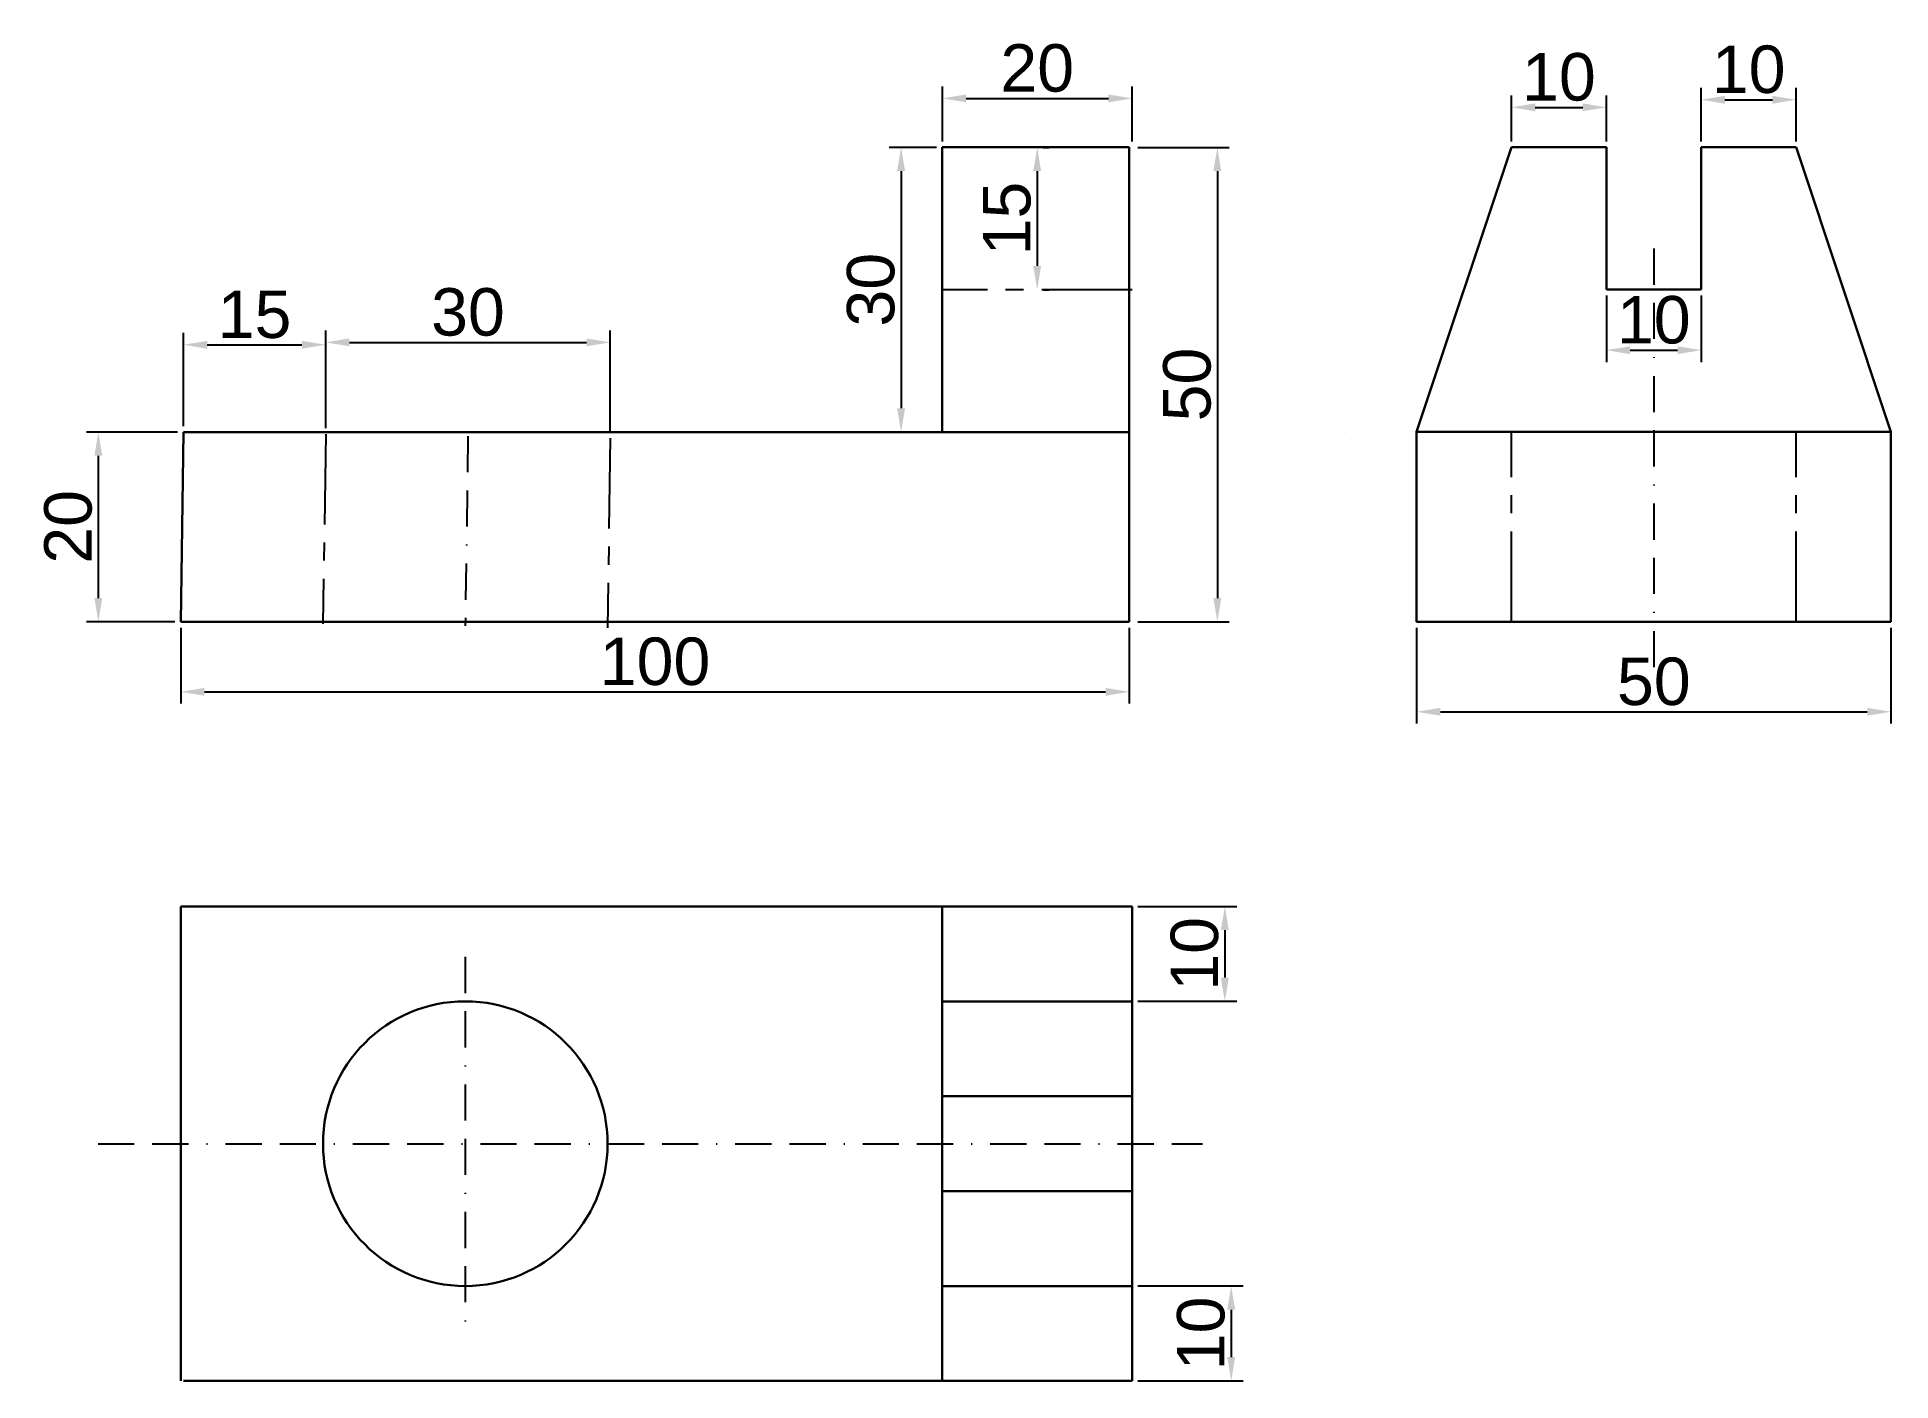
# Model space of a CAD drawing. Header units: millimetres. Extents: x 2539 to 2734, y 1835 to 1976.
import ezdxf

# ---------------------------------------------------------------- set-up
doc = ezdxf.new("R2010")
doc.units = ezdxf.units.MM
doc.header["$LTSCALE"] = 0.3
doc.linetypes.add('BORDER', pattern=[44.45, 12.7, -6.35, 12.7, -6.35, 0, -6.35])
doc.linetypes.add('CENTER', pattern=[50.8, 31.75, -6.35, 6.35, -6.35])
doc.styles.get("Standard").update_dxf_attribs({"font": 'arial.ttf'})
doc.dimstyles.new('ISO-25', dxfattribs={"dimtxt": 5, "dimasz": 2.5, "dimexe": 1.25, "dimexo": 0.625, "dimtad": 1, "dimtxsty": 'Standard', "dimcen": 2.5, "dimadec": 0, "dimazin": 0, "dimtfac": 1, "dimtmove": 0, "dimatfit": 3, "dimfxl": 1, "dimarcsym": 0})

# ---------------------------------------------------------------- blocks, each defined once
blk = doc.blocks.new('*D2')
at = {"color": 0, "lineweight": -2, "transparency": 16777216}
for p, q in [((2654.85, 1964.69), (2664.47, 1964.69)), ((2663.22, 1962.19), (2663.22, 1917.2)), ((2654.85, 1914.7), (2664.47, 1914.7))]:
    blk.add_line(p, q, dxfattribs=at)
at = {"color": 0, "transparency": 16777216}
for points in [[(2662.8, 1962.19), (2663.63, 1962.19), (2663.22, 1964.69)], [(2662.8, 1917.2), (2663.63, 1917.2), (2663.22, 1914.7)]]:
    blk.add_solid(points, dxfattribs=at)
at = {"layer": 'Defpoints', "color": 0, "transparency": 16777216}
for p in [(2654.23, 1964.69), (2654.23, 1914.7), (2663.22, 1914.7)]:
    blk.add_point(p, dxfattribs=at)
at = {"color": 0, "transparency": 16777216, "insert": (2660.04, 1939.7), "char_height": 5, "attachment_point": 5, "rotation": 90}
blk.add_mtext('50', dxfattribs=at)
blk = doc.blocks.new('*D3')
at = {"color": 0, "lineweight": -2, "transparency": 16777216}
for p, q in [((2633.6, 1964.69), (2628.63, 1964.69)), ((2629.88, 1962.19), (2629.88, 1937.19)), ((2633.6, 1934.69), (2628.63, 1934.69))]:
    blk.add_line(p, q, dxfattribs=at)
at = {"color": 0, "transparency": 16777216}
for points in [[(2629.46, 1962.19), (2630.3, 1962.19), (2629.88, 1964.69)], [(2629.46, 1937.19), (2630.3, 1937.19), (2629.88, 1934.69)]]:
    blk.add_solid(points, dxfattribs=at)
at = {"layer": 'Defpoints', "color": 0, "transparency": 16777216}
for p in [(2634.23, 1964.69), (2629.88, 1934.69), (2634.23, 1934.69)]:
    blk.add_point(p, dxfattribs=at)
at = {"color": 0, "transparency": 16777216, "insert": (2626.7, 1949.69), "char_height": 5, "attachment_point": 5, "rotation": 90}
blk.add_mtext('30', dxfattribs=at)
blk = doc.blocks.new('*D4')
at = {"color": 0, "lineweight": -2, "transparency": 16777216}
for p, q in [((2644.85, 1964.69), (2645.48, 1964.69)), ((2644.23, 1962.19), (2644.23, 1952.19)), ((2644.85, 1949.69), (2645.48, 1949.69))]:
    blk.add_line(p, q, dxfattribs=at)
at = {"color": 0, "transparency": 16777216}
for points in [[(2643.81, 1962.19), (2644.64, 1962.19), (2644.23, 1964.69)], [(2643.81, 1952.19), (2644.64, 1952.19), (2644.23, 1949.69)]]:
    blk.add_solid(points, dxfattribs=at)
at = {"layer": 'Defpoints', "color": 0, "transparency": 16777216}
for p in [(2644.23, 1964.69), (2644.23, 1949.69), (2644.23, 1949.69)]:
    blk.add_point(p, dxfattribs=at)
at = {"color": 0, "transparency": 16777216, "insert": (2641.05, 1957.19), "char_height": 5, "attachment_point": 5, "rotation": 90}
blk.add_mtext('15', dxfattribs=at)
blk = doc.blocks.new('*D10')
at = {"color": 0, "lineweight": -2, "transparency": 16777216}
for p, q in [((2553.6, 1934.69), (2544, 1934.69)), ((2545.25, 1932.19), (2545.25, 1917.2)), ((2553.31, 1914.7), (2544, 1914.7))]:
    blk.add_line(p, q, dxfattribs=at)
at = {"color": 0, "transparency": 16777216}
for points in [[(2544.84, 1932.19), (2545.67, 1932.19), (2545.25, 1934.69)], [(2544.84, 1917.2), (2545.67, 1917.2), (2545.25, 1914.7)]]:
    blk.add_solid(points, dxfattribs=at)
at = {"layer": 'Defpoints', "color": 0, "transparency": 16777216}
for p in [(2554.23, 1934.69), (2545.25, 1914.7), (2553.94, 1914.7)]:
    blk.add_point(p, dxfattribs=at)
at = {"color": 0, "transparency": 16777216, "insert": (2542.08, 1924.7), "char_height": 5, "attachment_point": 5, "rotation": 90}
blk.add_mtext('20', dxfattribs=at)
blk = doc.blocks.new('*D11')
at = {"color": 0, "lineweight": -2, "transparency": 16777216}
for p, q in [((2694.23, 1965.32), (2694.23, 1970.16)), ((2704.23, 1965.32), (2704.23, 1970.16)), ((2696.73, 1968.91), (2701.73, 1968.91))]:
    blk.add_line(p, q, dxfattribs=at)
at = {"color": 0, "transparency": 16777216}
for points in [[(2696.73, 1969.33), (2696.73, 1968.5), (2694.23, 1968.91)], [(2701.73, 1969.33), (2701.73, 1968.5), (2704.23, 1968.91)]]:
    blk.add_solid(points, dxfattribs=at)
at = {"layer": 'Defpoints', "color": 0, "transparency": 16777216}
for p in [(2704.23, 1968.91), (2694.23, 1964.7), (2704.23, 1964.7)]:
    blk.add_point(p, dxfattribs=at)
at = {"color": 0, "transparency": 16777216, "insert": (2699.23, 1972.09), "char_height": 5, "attachment_point": 5}
blk.add_mtext('10', dxfattribs=at)
blk = doc.blocks.new('*D12')
at = {"color": 0, "lineweight": -2, "transparency": 16777216}
for p, q in [((2714.23, 1965.32), (2714.23, 1970.96)), ((2724.23, 1965.32), (2724.23, 1970.96)), ((2716.73, 1969.71), (2721.73, 1969.71))]:
    blk.add_line(p, q, dxfattribs=at)
at = {"color": 0, "transparency": 16777216}
for points in [[(2716.73, 1970.12), (2716.73, 1969.29), (2714.23, 1969.71)], [(2721.73, 1970.12), (2721.73, 1969.29), (2724.23, 1969.71)]]:
    blk.add_solid(points, dxfattribs=at)
at = {"layer": 'Defpoints', "color": 0, "transparency": 16777216}
for p in [(2724.23, 1969.71), (2714.23, 1964.7), (2724.23, 1964.7)]:
    blk.add_point(p, dxfattribs=at)
at = {"color": 0, "transparency": 16777216, "insert": (2719.23, 1972.89), "char_height": 5, "attachment_point": 5}
blk.add_mtext('10', dxfattribs=at)
blk = doc.blocks.new('*D13')
at = {"color": 0, "lineweight": -2, "transparency": 16777216}
for p, q in [((2704.23, 1949.07), (2704.23, 1942.07)), ((2714.23, 1949.07), (2714.23, 1942.07)), ((2706.73, 1943.32), (2711.73, 1943.32))]:
    blk.add_line(p, q, dxfattribs=at)
at = {"color": 0, "transparency": 16777216}
for points in [[(2706.73, 1943.73), (2706.73, 1942.9), (2704.23, 1943.32)], [(2711.73, 1943.73), (2711.73, 1942.9), (2714.23, 1943.32)]]:
    blk.add_solid(points, dxfattribs=at)
at = {"layer": 'Defpoints', "color": 0, "transparency": 16777216}
for p in [(2704.23, 1949.7), (2714.23, 1949.7), (2714.23, 1943.32)]:
    blk.add_point(p, dxfattribs=at)
at = {"color": 0, "transparency": 16777216, "insert": (2709.23, 1946.49), "char_height": 5, "attachment_point": 5}
blk.add_mtext('10', dxfattribs=at)
blk = doc.blocks.new('*D14')
at = {"color": 0, "lineweight": -2, "transparency": 16777216}
for p, q in [((2554.23, 1935.32), (2554.23, 1945.14)), ((2569.22, 1935.32), (2569.22, 1945.14)), ((2556.73, 1943.89), (2566.72, 1943.89)), ((2684.23, 1914.07), (2684.23, 1903.96)), ((2734.23, 1914.07), (2734.23, 1903.96)), ((2686.73, 1905.21), (2731.73, 1905.21))]:
    blk.add_line(p, q, dxfattribs=at)
at = {"color": 0, "transparency": 16777216}
for points in [[(2556.73, 1944.3), (2556.73, 1943.47), (2554.23, 1943.89)], [(2566.72, 1944.3), (2566.72, 1943.47), (2569.22, 1943.89)], [(2686.73, 1905.63), (2686.73, 1904.8), (2684.23, 1905.21)], [(2731.73, 1905.63), (2731.73, 1904.8), (2734.23, 1905.21)]]:
    blk.add_solid(points, dxfattribs=at)
at = {"layer": 'Defpoints', "color": 0, "transparency": 16777216}
for p in [(2569.22, 1943.89), (2554.23, 1934.69), (2569.22, 1934.69), (2684.23, 1914.7), (2734.23, 1914.7), (2734.23, 1905.21)]:
    blk.add_point(p, dxfattribs=at)
at = {"color": 0, "transparency": 16777216, "char_height": 5, "attachment_point": 5}
for s, insert in [('15', (2561.72, 1947.07)), ('50', (2709.23, 1908.39))]:
    blk.add_mtext(s, dxfattribs=dict(at, insert=insert))
blk = doc.blocks.new('*D15')
at = {"color": 0, "lineweight": -2, "transparency": 16777216}
for p, q in [((2553.94, 1914.07), (2553.94, 1906.07)), ((2653.94, 1914.07), (2653.94, 1906.07)), ((2556.44, 1907.32), (2651.44, 1907.32))]:
    blk.add_line(p, q, dxfattribs=at)
at = {"color": 0, "transparency": 16777216}
for points in [[(2556.44, 1907.73), (2556.44, 1906.9), (2553.94, 1907.32)], [(2651.44, 1907.73), (2651.44, 1906.9), (2653.94, 1907.32)]]:
    blk.add_solid(points, dxfattribs=at)
at = {"layer": 'Defpoints', "color": 0, "transparency": 16777216}
for p in [(2553.94, 1914.7), (2653.94, 1914.7), (2653.94, 1907.32)]:
    blk.add_point(p, dxfattribs=at)
at = {"color": 0, "transparency": 16777216, "insert": (2603.94, 1910.5), "char_height": 5, "attachment_point": 5}
blk.add_mtext('100', dxfattribs=at)
blk = doc.blocks.new('*D16')
at = {"color": 0, "lineweight": -2, "transparency": 16777216}
for p, q in [((2654.85, 1884.7), (2665.26, 1884.7)), ((2664.01, 1882.2), (2664.01, 1877.2)), ((2654.85, 1874.7), (2665.26, 1874.7))]:
    blk.add_line(p, q, dxfattribs=at)
at = {"color": 0, "transparency": 16777216}
for points in [[(2663.59, 1882.2), (2664.43, 1882.2), (2664.01, 1884.7)], [(2663.59, 1877.2), (2664.43, 1877.2), (2664.01, 1874.7)]]:
    blk.add_solid(points, dxfattribs=at)
at = {"layer": 'Defpoints', "color": 0, "transparency": 16777216}
for p in [(2654.23, 1884.7), (2654.23, 1874.7), (2664.01, 1874.7)]:
    blk.add_point(p, dxfattribs=at)
at = {"color": 0, "transparency": 16777216, "insert": (2660.83, 1879.7), "char_height": 5, "attachment_point": 5, "rotation": 90}
blk.add_mtext('10', dxfattribs=at)
blk = doc.blocks.new('*D17')
at = {"color": 0, "lineweight": -2, "transparency": 16777216}
for p, q in [((2654.85, 1844.7), (2665.93, 1844.7)), ((2664.68, 1842.2), (2664.68, 1837.2)), ((2654.85, 1834.7), (2665.93, 1834.7))]:
    blk.add_line(p, q, dxfattribs=at)
at = {"color": 0, "transparency": 16777216}
for points in [[(2664.26, 1842.2), (2665.09, 1842.2), (2664.68, 1844.7)], [(2664.26, 1837.2), (2665.09, 1837.2), (2664.68, 1834.7)]]:
    blk.add_solid(points, dxfattribs=at)
at = {"layer": 'Defpoints', "color": 0, "transparency": 16777216}
for p in [(2654.23, 1844.7), (2654.23, 1834.7), (2664.68, 1834.7)]:
    blk.add_point(p, dxfattribs=at)
at = {"color": 0, "transparency": 16777216, "insert": (2661.5, 1839.7), "char_height": 5, "attachment_point": 5, "rotation": 90}
blk.add_mtext('10', dxfattribs=at)
blk = doc.blocks.new('*D18')
at = {"color": 0, "lineweight": -2, "transparency": 16777216}
for p, q in [((2569.22, 1935.1), (2569.22, 1945.39)), ((2599.22, 1934.67), (2599.22, 1945.39)), ((2571.72, 1944.14), (2596.72, 1944.14))]:
    blk.add_line(p, q, dxfattribs=at)
at = {"color": 0, "transparency": 16777216}
for points in [[(2571.72, 1944.56), (2571.72, 1943.73), (2569.22, 1944.14)], [(2596.72, 1944.56), (2596.72, 1943.73), (2599.22, 1944.14)]]:
    blk.add_solid(points, dxfattribs=at)
at = {"layer": 'Defpoints', "color": 0, "transparency": 16777216}
for p in [(2599.22, 1944.14), (2569.22, 1934.48), (2599.22, 1934.04)]:
    blk.add_point(p, dxfattribs=at)
at = {"color": 0, "transparency": 16777216, "insert": (2584.22, 1947.32), "char_height": 5, "attachment_point": 5}
blk.add_mtext('30', dxfattribs=at)
blk = doc.blocks.new('*D19')
at = {"color": 0, "lineweight": -2, "transparency": 16777216}
for p, q in [((2634.23, 1965.32), (2634.23, 1971.1)), ((2654.23, 1965.32), (2654.23, 1971.1)), ((2636.73, 1969.85), (2651.73, 1969.85))]:
    blk.add_line(p, q, dxfattribs=at)
at = {"color": 0, "transparency": 16777216}
for points in [[(2636.73, 1970.27), (2636.73, 1969.44), (2634.23, 1969.85)], [(2651.73, 1970.27), (2651.73, 1969.44), (2654.23, 1969.85)]]:
    blk.add_solid(points, dxfattribs=at)
at = {"layer": 'Defpoints', "color": 0, "transparency": 16777216}
for p in [(2654.23, 1969.85), (2634.23, 1964.69), (2654.23, 1964.69)]:
    blk.add_point(p, dxfattribs=at)
at = {"color": 0, "transparency": 16777216, "insert": (2644.23, 1973.03), "char_height": 5, "attachment_point": 5}
blk.add_mtext('20', dxfattribs=at)

msp = doc.modelspace()

# ---------------------------------------------------------------- linework, layer by layer
at = {"lineweight": 30}
for p, q in [((2653.936, 1964.695), (2634.226, 1964.695)), ((2634.226, 1964.695), (2634.226, 1934.695)), ((2653.936, 1934.695), (2653.936, 1964.695)), ((2694.226, 1964.697), (2684.226, 1934.697)), ((2704.226, 1964.697), (2694.226, 1964.697)), ((2704.226, 1949.697), (2704.226, 1964.697)), ((2714.226, 1949.697), (2714.226, 1964.697)), ((2714.226, 1964.697), (2724.226, 1964.697)), ((2724.226, 1964.697), (2734.226, 1934.697)), ((2709.226, 1949.697), (2704.226, 1949.697)), ((2709.226, 1949.697), (2714.226, 1949.697)), ((2554.226, 1934.695), (2553.936, 1914.697)), ((2554.226, 1934.695), (2653.936, 1934.695)), ((2653.936, 1934.695), (2653.936, 1914.697)), ((2684.226, 1914.697), (2684.226, 1934.697)), ((2684.226, 1934.697), (2734.226, 1934.697)), ((2734.226, 1914.697), (2734.226, 1934.697)), ((2553.936, 1914.697), (2653.936, 1914.697)), ((2684.226, 1914.697), (2734.226, 1914.697)), ((2553.936, 1884.697), (2654.226, 1884.697)), ((2553.936, 1884.697), (2553.936, 1834.697)), ((2634.226, 1884.697), (2634.226, 1834.697)), ((2654.226, 1884.697), (2654.226, 1834.697)), ((2634.226, 1874.697), (2654.226, 1874.697)), ((2634.226, 1864.697), (2654.226, 1864.697)), ((2634.226, 1854.697), (2654.226, 1854.697)), ((2634.226, 1844.697), (2654.226, 1844.697)), ((2654.226, 1834.697), (2554.226, 1834.697))]:
    msp.add_line(p, q, dxfattribs=at)
at = {"linetype": 'BORDER'}
for p, q in [((2709.226, 1954.027), (2709.226, 1909.234)), ((2584.223, 1934.26), (2583.933, 1914.262)), ((2583.939, 1879.373), (2583.939, 1840.491)), ((2545.23, 1859.697), (2661.652, 1859.697))]:
    msp.add_line(p, q, dxfattribs=at)
at = {"linetype": 'CENTER'}
for p, q in [((2654.226, 1949.695), (2634.226, 1949.695)), ((2569.224, 1934.477), (2568.934, 1914.479)), ((2599.221, 1934.042), (2598.931, 1914.044)), ((2694.226, 1914.697), (2694.226, 1934.697)), ((2724.226, 1914.697), (2724.226, 1934.697))]:
    msp.add_line(p, q, dxfattribs=at)
for p, q in [((2676.73, 1934.695), (2676.73, 1934.695)), ((2734.226, 1914.697), (2734.226, 1914.697))]:
    msp.add_line(p, q)
at = {"lineweight": 30}
msp.add_circle((2583.939, 1859.697), 15, dxfattribs=at)

# ---------------------------------------------------------------- dimensions: what is measured, and where the dimension line sits
for base, p1, p2, picture, middle in [((2654.226, 1969.854), (2634.226, 1964.695), (2654.226, 1964.695), '*D19', (2644.226, 1969.854)), ((2734.226, 1905.212), (2684.226, 1914.697), (2734.226, 1914.697), '*D14', (2709.226, 1905.212)), ((2653.936, 1907.317), (2553.936, 1914.697), (2653.936, 1914.697), '*D15', (2603.936, 1907.317))]:
    dim = msp.add_linear_dim(base=base, p1=p1, p2=p2, dimstyle='ISO-25')
    dim.commit()
    dim.dimension.update_dxf_attribs({"geometry": picture, "text_midpoint": middle, "dimtype": 160})
for base, p1, p2, picture, middle in [((2724.226, 1969.708), (2714.226, 1964.697), (2724.226, 1964.697), '*D12', (2719.226, 1972.886)), ((2704.226, 1968.914), (2694.226, 1964.697), (2704.226, 1964.697), '*D11', (2699.226, 1972.092)), ((2599.221, 1944.143), (2569.224, 1934.477), (2599.221, 1934.042), '*D18', (2584.223, 1947.323)), ((2569.224, 1943.888), (2554.226, 1934.695), (2569.224, 1934.695), '*D14', (2561.725, 1947.066)), ((2714.226, 1943.317), (2704.226, 1949.697), (2714.226, 1949.697), '*D13', (2709.226, 1946.494))]:
    dim = msp.add_linear_dim(base=base, p1=p1, p2=p2, dimstyle='ISO-25')
    dim.commit()
    dim.dimension.update_dxf_attribs({"geometry": picture, "text_midpoint": middle})
for base, p1, p2, picture, middle in [((2629.879, 1934.695), (2634.226, 1964.695), (2634.226, 1934.695), '*D3', (2626.7, 1949.695)), ((2644.226, 1949.695), (2644.226, 1964.695), (2644.226, 1949.695), '*D4', (2641.048, 1957.195)), ((2545.255, 1914.697), (2554.226, 1934.695), (2553.936, 1914.697), '*D10', (2542.077, 1924.696)), ((2664.009, 1874.697), (2654.226, 1884.697), (2654.226, 1874.697), '*D16', (2660.831, 1879.697)), ((2664.678, 1834.697), (2654.226, 1844.697), (2654.226, 1834.697), '*D17', (2661.5, 1839.697))]:
    dim = msp.add_linear_dim(base=base, p1=p1, p2=p2, angle=90, dimstyle='ISO-25')
    dim.commit()
    dim.dimension.update_dxf_attribs({"geometry": picture, "text_midpoint": middle})
dim = msp.add_linear_dim(base=(2663.216, 1914.697), p1=(2654.226, 1964.695), p2=(2654.226, 1914.697), angle=90, dimstyle='ISO-25')
dim.commit()
dim.dimension.update_dxf_attribs({"geometry": '*D2', "text_midpoint": (2663.216, 1939.696), "dimtype": 160})

doc.saveas('drawing.dxf')
